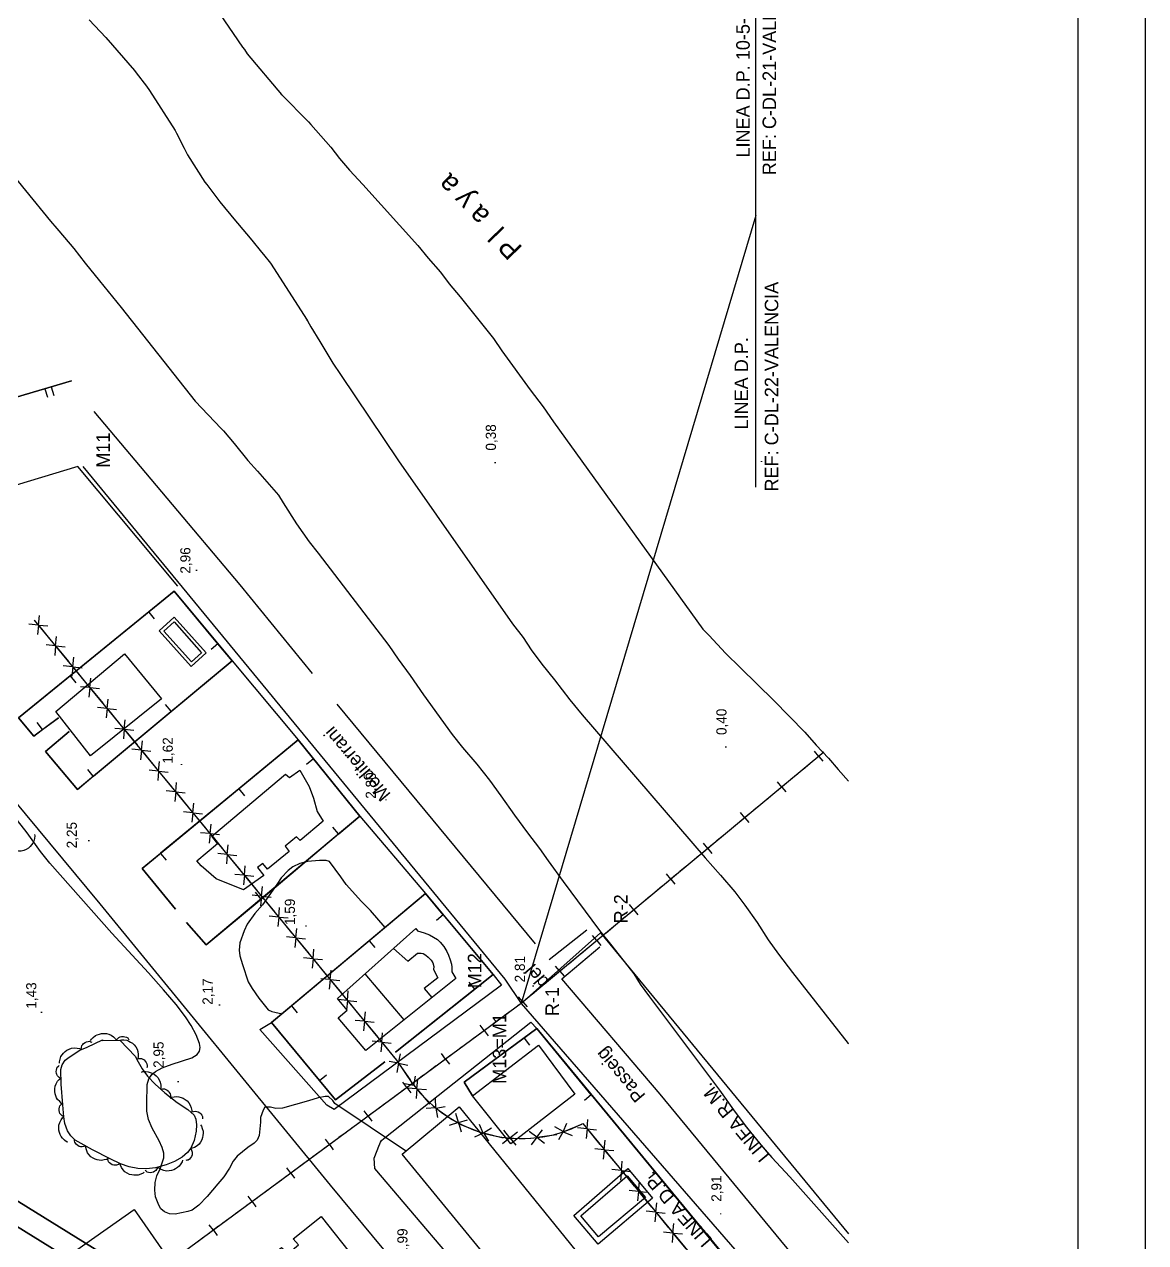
# Model space of a CAD drawing. Extents: x 747954 to 748544, y 4317181 to 4318208.
# Drawn here: x 748377.9 to 748544, y 4317282.2 to 4317462.7 of the extents above; entities that cross this region are included whole.
import ezdxf
from ezdxf.enums import TextEntityAlignment as Align

# ---------------------------------------------------------------- set-up
doc = ezdxf.new("R2010")
doc.units = 0
doc.linetypes.add('DASHED', pattern=[0])
doc.linetypes.add('DIVIDE', pattern=[0])
doc.layers.get('0').update_dxf_attribs({"linetype": 'CONTINUOUS'})
for name, color, linetype in [('1', 7, 'CONTINUOUS'), ('11', 7, 'CONTINUOUS'), ('24', 7, 'CONTINUOUS'), ('26', 7, 'CONTINUOUS'), ('3', 7, 'CONTINUOUS'), ('32', 7, 'CONTINUOUS'), ('33', 7, 'CONTINUOUS'), ('39', 7, 'CONTINUOUS'), ('44', 7, 'CONTINUOUS'), ('48', 7, 'CONTINUOUS'), ('50', 7, 'CONTINUOUS'), ('53', 7, 'CONTINUOUS'), ('56', 7, 'CONTINUOUS'), ('61', 7, 'CONTINUOUS'), ('PATTERN_CLASS', 7, 'CONTINUOUS')]:
    doc.layers.add(name, color=color, linetype=linetype)

msp = doc.modelspace()

# ---------------------------------------------------------------- linework, layer by layer
at = {"layer": '1', "color": 0, "linetype": 'CONTINUOUS'}
for p, q in [((748380.99, 4317408.7), (748381.36, 4317407.42)), ((748381.94, 4317408.98), (748382.32, 4317407.71)), ((748396.36, 4317375.63), (748384.72, 4317366.17)), ((748396.37, 4317375.62), (748397.19, 4317374.62)), ((748406.6, 4317370.92), (748405.6, 4317370.09)), ((748384.73, 4317366.15), (748385.55, 4317365.14)), ((748399.69, 4317360.92), (748398.86, 4317361.91)), ((748453.62, 4317326.5), (748424.25, 4317361.99)), ((748380.63, 4317358.23), (748379.86, 4317359.27)), ((748420.75, 4317353.87), (748419.74, 4317353.05)), ((748388.16, 4317351.32), (748387.33, 4317352.32)), ((748409.69, 4317349.43), (748398.12, 4317339.89)), ((748409.7, 4317349.42), (748410.53, 4317348.41)), ((748424.49, 4317342.78), (748423.65, 4317343.77)), ((748398.12, 4317339.87), (748398.95, 4317338.87)), ((748412.99, 4317333.13), (748412.16, 4317334.13)), ((748439.98, 4317330.78), (748438.98, 4317329.94)), ((748461.26, 4317328.52), (748455.69, 4317324.12)), ((748429.01, 4317326.92), (748417.51, 4317317.29)), ((748429.01, 4317326.91), (748429.85, 4317325.92)), ((748432.91, 4317310.43), (748444.65, 4317319.76)), ((748444.65, 4317319.78), (748443.84, 4317320.8)), ((748417.51, 4317317.28), (748418.34, 4317316.28)), ((748451.98, 4317312.53), (748452.75, 4317311.48)), ((748421.68, 4317306.25), (748422.68, 4317307.09)), ((748461.9, 4317304.13), (748460.9, 4317303.3)), ((748471.46, 4317292.56), (748461.92, 4317304.13)), ((748471.45, 4317292.55), (748470.45, 4317291.72)), ((748481.01, 4317280.98), (748471.47, 4317292.56))]:
    msp.add_line(p, q, dxfattribs=at)
for points in [[(748400.7, 4317379.46), (748385.88, 4317397.17), (748356.79, 4317388.4), (748355.07, 4317388.14), (748354.47, 4317388.17), (748350.59, 4317393.98), (748344.76, 4317401.34), (748337.03, 4317409.82), (748333.75, 4317412.98), (748330.77, 4317414.75), (748328.58, 4317415.46), (748326.7, 4317415.89), (748323.85, 4317415.81), (748318.69, 4317415.17), (748288.18, 4317469.57), (748268.89, 4317503.07)], [(748326.32, 4317439.19), (748335.22, 4317423.61), (748339.43, 4317416.12), (748341.93, 4317411.98), (748344.01, 4317409.37), (748346.4, 4317407.36), (748349.42, 4317405.62), (748353.47, 4317404.06), (748359.61, 4317403.05), (748368.19, 4317404.92), (748384.95, 4317409.87)], [(748420.64, 4317366.54), (748409.91, 4317379.67), (748388.29, 4317405.34)], [(748388.17, 4317351.3), (748399.7, 4317360.9), (748408.71, 4317368.4), (748406.61, 4317370.93), (748400.15, 4317378.72), (748396.36, 4317375.64)], [(748387.76, 4317354.33), (748382.59, 4317360.91), (748392.76, 4317369.45), (748398.25, 4317362.79), (748387.76, 4317354.33)], [(748384.72, 4317366.16), (748377.08, 4317359.95), (748379.33, 4317357.24), (748380.64, 4317358.22), (748382.98, 4317359.97)], [(748384.59, 4317357.94), (748381.08, 4317354.98), (748385.82, 4317349.35), (748388.16, 4317351.3)], [(748420.76, 4317353.88), (748418.49, 4317356.68), (748409.7, 4317349.43)], [(748424.5, 4317342.76), (748427.63, 4317345.39), (748420.76, 4317353.87)], [(748405.99, 4317342.68), (748416.6, 4317351.63), (748417.2, 4317351.12), (748418.72, 4317352.22), (748420.15, 4317349.77), (748420.77, 4317348.05), (748421.32, 4317346.1), (748422.21, 4317344.63), (748418.81, 4317341.77), (748418.25, 4317342.32), (748416.58, 4317340.96), (748417.18, 4317340.17), (748413.95, 4317337.56), (748413.28, 4317338.37), (748412.49, 4317337.77), (748413.43, 4317336.58), (748410.42, 4317334.49), (748406.37, 4317336.13), (748404.12, 4317338.05), (748403.49, 4317338.77), (748406.57, 4317341.32), (748405.71, 4317342.41), (748405.99, 4317342.68)], [(748401.98, 4317329.63), (748404.88, 4317326.31), (748413, 4317333.12), (748424.49, 4317342.76)], [(748398.11, 4317339.88), (748395.41, 4317337.66), (748400.32, 4317331.62)], [(748439.99, 4317330.78), (748437.37, 4317333.93), (748429.01, 4317326.93)], [(748444.66, 4317319.77), (748447.38, 4317321.93), (748440, 4317330.78)], [(748435.91, 4317328.73), (748436.15, 4317328.43), (748437.18, 4317328.12), (748437.96, 4317327.82), (748438.52, 4317327.48), (748439.12, 4317327.1), (748439.54, 4317326.75), (748440.09, 4317326.11), (748440.51, 4317325.36), (748440.75, 4317324.8), (748441.02, 4317324.11), (748441.21, 4317323.46), (748441.26, 4317323.02), (748441.26, 4317322.32), (748441.84, 4317321.34), (748428.52, 4317310.68), (748424.41, 4317315.51), (748425.76, 4317316.66), (748424.3, 4317318.39), (748435.91, 4317328.73)], [(748500, 4317270.35), (748495.57, 4317275.78), (748472.12, 4317304.24), (748457.53, 4317321.32), (748463.18, 4317326.04)], [(748417.5, 4317317.29), (748414.54, 4317314.81), (748421.67, 4317306.25)], [(748461.91, 4317304.14), (748453.84, 4317313.92), (748451.98, 4317312.54)], [(748451.97, 4317312.54), (748443.08, 4317305.98), (748444.3, 4317303.96)], [(748444.3, 4317303.96), (748454.11, 4317311.47), (748459.49, 4317304.21), (748450.01, 4317296.86), (748444.3, 4317303.96)], [(748421.67, 4317306.24), (748424.04, 4317303.4), (748431.33, 4317308.99)], [(748474.49, 4317262.69), (748465.94, 4317256.29), (748433.92, 4317295.35), (748442.32, 4317302.34), (748474.49, 4317262.69)], [(748398.59, 4317280.84), (748390.09, 4317274.69), (748385.72, 4317281.15), (748394.21, 4317287.14), (748398.59, 4317280.84)], [(748426.99, 4317279.7), (748411, 4317265.98), (748405.41, 4317272.77), (748409.64, 4317276.5), (748410.55, 4317275.44), (748412.37, 4317277), (748411.65, 4317277.87), (748416.02, 4317281.52), (748417.01, 4317280.61), (748418.56, 4317281.89), (748417.78, 4317282.78), (748421.92, 4317286.12), (748426.99, 4317279.7)]]:
    msp.add_lwpolyline(points, dxfattribs=at)
at = {"layer": '11', "color": 0, "linetype": 'CONTINUOUS'}
for p, q in [((748408.71, 4317368.4), (748418.49, 4317356.68)), ((748427.63, 4317345.39), (748437.37, 4317333.93))]:
    msp.add_line(p, q, dxfattribs=at)
for points in [[(748355.88, 4317372.4), (748389.14, 4317332.41), (748423.24, 4317290.73)], [(748447.38, 4317321.93), (748448.62, 4317320.34), (748423.84, 4317301.94), (748422.72, 4317302.57), (748412.83, 4317313.78), (748414.54, 4317314.81)], [(748500, 4317226.01), (748491.71, 4317221.65), (748491.03, 4317221.63), (748490.38, 4317221.89), (748489.62, 4317222.53), (748462.94, 4317254.3), (748429.86, 4317293.23), (748429.74, 4317294.72), (748430.22, 4317295.87), (748430.45, 4317296.5), (748430.59, 4317296.84), (748430.71, 4317297.11), (748430.86, 4317297.34), (748431.17, 4317297.67), (748452.94, 4317314.89), (748453.84, 4317313.92)], [(748423.24, 4317290.73), (748451.49, 4317256.69), (748490.51, 4317208.53), (748490.52, 4317208.21), (748490.35, 4317207.56), (748479.22, 4317200)]]:
    msp.add_lwpolyline(points, dxfattribs=at)
at = {"layer": '24', "color": 0, "linetype": 'CONTINUOUS'}
for points in [[(748402.78, 4317470.23), (748410.27, 4317459.28), (748410.53, 4317458.92), (748410.95, 4317458.28), (748416.01, 4317452.25)], [(748416.01, 4317452.25), (748420.01, 4317448.2), (748420.36, 4317447.82), (748423.33, 4317444.48), (748424.61, 4317442.8), (748426.1, 4317441.08), (748428.09, 4317438.95), (748436.22, 4317429.92), (748437.75, 4317428.02), (748439.57, 4317425.95), (748440.87, 4317424.21), (748442.47, 4317422.29), (748447.4, 4317416.14), (748448.68, 4317414.3), (748452.86, 4317408.51), (748454.79, 4317406.01), (748456.33, 4317403.79), (748478.44, 4317373.08), (748479.36, 4317372.14), (748481.78, 4317369.55), (748483.98, 4317367.34), (748488.96, 4317362.51), (748493.51, 4317357.81), (748495.19, 4317355.89), (748497.02, 4317353.99), (748498.45, 4317352.28), (748500, 4317350.59)]]:
    msp.add_lwpolyline(points, dxfattribs=at)
msp.add_point((748416.01, 4317452.25), dxfattribs=at)
at = {"layer": '26', "color": 0, "linetype": 'CONTINUOUS'}
for points in [[(748404.86, 4317369.56), (748402.67, 4317367.56), (748397.9, 4317372.83), (748400.15, 4317374.86), (748404.86, 4317369.56)], [(748404.16, 4317369.6), (748402.7, 4317368.27), (748398.61, 4317372.79), (748400.11, 4317374.15), (748404.16, 4317369.6)], [(748470.97, 4317288.83), (748462.9, 4317282.02), (748459.32, 4317286.26), (748467.3, 4317293.19), (748470.97, 4317288.83)], [(748469.92, 4317288.92), (748462.99, 4317283.08), (748460.37, 4317286.18), (748467.22, 4317292.12), (748469.92, 4317288.92)]]:
    msp.add_lwpolyline(points, dxfattribs=at)
at = {"layer": '3', "color": 0, "linetype": 'CONTINUOUS'}
msp.add_line((748434.2, 4317315.23), (748428.41, 4317322.05), dxfattribs=at)
msp.add_lwpolyline([(748432.61, 4317325.79), (748434.75, 4317323.92), (748436.19, 4317325.09), (748436.7, 4317325.12), (748437.02, 4317325.04), (748437.41, 4317324.8), (748437.74, 4317324.53), (748438.19, 4317324.05), (748438.42, 4317323.68), (748438.57, 4317323.13), (748438.53, 4317322.68), (748439.19, 4317321.45), (748437.17, 4317319.87), (748438.3, 4317318.51)], dxfattribs=at)
at = {"layer": '32', "color": 0, "linetype": 'DASHED'}
msp.add_lwpolyline([(748451.53, 4317317.66), (748463.26, 4317328.12), (748500, 4317283.54)], dxfattribs=at)
at = {"layer": '33', "color": 0, "linetype": 'CONTINUOUS'}
for p, q in [((748380.04, 4317373.69), (748380.17, 4317375.1)), ((748380.04, 4317373.69), (748378.63, 4317373.83)), ((748380.04, 4317373.69), (748379.9, 4317372.28)), ((748380.04, 4317373.69), (748381.44, 4317373.56)), ((748380.04, 4317373.69), (748381.94, 4317371.38)), ((748382.58, 4317370.6), (748382.71, 4317372.01)), ((748382.58, 4317370.6), (748381.17, 4317370.74)), ((748382.58, 4317370.6), (748382.44, 4317369.2)), ((748382.58, 4317370.6), (748383.98, 4317370.47)), ((748382.58, 4317370.6), (748384.48, 4317368.29)), ((748385.12, 4317367.51), (748385.26, 4317368.92)), ((748385.12, 4317367.51), (748383.71, 4317367.65)), ((748385.12, 4317367.51), (748384.98, 4317366.11)), ((748385.12, 4317367.51), (748386.53, 4317367.38)), ((748385.12, 4317367.51), (748387.02, 4317365.2)), ((748387.66, 4317364.43), (748386.25, 4317364.56)), ((748387.66, 4317364.43), (748387.52, 4317363.02)), ((748387.66, 4317364.43), (748387.8, 4317365.83)), ((748387.66, 4317364.43), (748389.07, 4317364.29)), ((748387.66, 4317364.43), (748389.57, 4317362.11)), ((748390.2, 4317361.34), (748390.34, 4317362.74)), ((748390.2, 4317361.34), (748388.79, 4317361.47)), ((748390.2, 4317361.34), (748390.06, 4317359.93)), ((748390.2, 4317361.34), (748391.61, 4317361.2)), ((748390.2, 4317361.34), (748392.11, 4317359.02)), ((748392.74, 4317358.25), (748392.88, 4317359.66)), ((748392.74, 4317358.25), (748391.34, 4317358.39)), ((748392.74, 4317358.25), (748392.61, 4317356.84)), ((748392.74, 4317358.25), (748394.15, 4317358.11)), ((748392.74, 4317358.25), (748394.65, 4317355.93)), ((748395.28, 4317355.16), (748393.88, 4317355.3)), ((748395.28, 4317355.16), (748395.42, 4317356.57)), ((748395.28, 4317355.16), (748395.15, 4317353.75)), ((748395.28, 4317355.16), (748396.69, 4317355.02)), ((748395.28, 4317355.16), (748397.19, 4317352.84)), ((748397.83, 4317352.07), (748397.96, 4317353.48)), ((748397.83, 4317352.07), (748396.42, 4317352.21)), ((748397.83, 4317352.07), (748397.69, 4317350.66)), ((748397.83, 4317352.07), (748399.23, 4317351.93)), ((748397.83, 4317352.07), (748399.73, 4317349.75)), ((748400.37, 4317348.98), (748400.5, 4317350.39)), ((748400.37, 4317348.98), (748398.96, 4317349.12)), ((748400.37, 4317348.98), (748400.23, 4317347.57)), ((748400.37, 4317348.98), (748401.78, 4317348.85)), ((748400.37, 4317348.98), (748402.27, 4317346.67)), ((748402.91, 4317345.89), (748403.05, 4317347.3)), ((748402.91, 4317345.89), (748401.5, 4317346.03)), ((748402.91, 4317345.89), (748402.77, 4317344.49)), ((748402.91, 4317345.89), (748404.32, 4317345.76)), ((748402.91, 4317345.89), (748404.82, 4317343.58)), ((748405.45, 4317342.8), (748404.04, 4317342.94)), ((748405.45, 4317342.8), (748405.31, 4317341.4)), ((748405.45, 4317342.8), (748405.59, 4317344.21)), ((748405.45, 4317342.8), (748406.86, 4317342.67)), ((748405.45, 4317342.8), (748407.36, 4317340.49)), ((748407.99, 4317339.72), (748408.13, 4317341.12)), ((748407.99, 4317339.72), (748406.59, 4317339.85)), ((748407.99, 4317339.72), (748407.86, 4317338.31)), ((748407.99, 4317339.72), (748409.4, 4317339.58)), ((748407.99, 4317339.72), (748409.9, 4317337.4)), ((748410.53, 4317336.63), (748410.67, 4317338.03)), ((748410.53, 4317336.63), (748409.13, 4317336.76)), ((748410.53, 4317336.63), (748410.4, 4317335.22)), ((748410.53, 4317336.63), (748411.94, 4317336.49)), ((748410.53, 4317336.63), (748412.44, 4317334.31)), ((748413.08, 4317333.54), (748411.67, 4317333.68)), ((748413.08, 4317333.54), (748412.94, 4317332.13)), ((748413.08, 4317333.54), (748413.21, 4317334.95)), ((748413.08, 4317333.54), (748414.48, 4317333.4)), ((748413.08, 4317333.54), (748414.98, 4317331.22)), ((748415.62, 4317330.45), (748415.75, 4317331.86)), ((748415.62, 4317330.45), (748414.21, 4317330.59)), ((748415.62, 4317330.45), (748415.48, 4317329.04)), ((748415.62, 4317330.45), (748417.03, 4317330.31)), ((748415.62, 4317330.45), (748417.52, 4317328.13)), ((748418.16, 4317327.36), (748418.3, 4317328.77)), ((748418.16, 4317327.36), (748416.75, 4317327.5)), ((748418.16, 4317327.36), (748418.02, 4317325.95)), ((748418.16, 4317327.36), (748419.57, 4317327.22)), ((748418.16, 4317327.36), (748420.07, 4317325.04)), ((748420.7, 4317324.27), (748420.84, 4317325.68)), ((748420.7, 4317324.27), (748419.29, 4317324.41)), ((748420.7, 4317324.27), (748420.56, 4317322.86)), ((748420.7, 4317324.27), (748422.11, 4317324.14)), ((748420.7, 4317324.27), (748422.61, 4317321.96)), ((748423.24, 4317321.18), (748421.83, 4317321.32)), ((748423.24, 4317321.18), (748423.11, 4317319.78)), ((748423.24, 4317321.18), (748423.38, 4317322.59)), ((748423.24, 4317321.18), (748424.65, 4317321.05)), ((748423.24, 4317321.18), (748425.15, 4317318.87)), ((748425.78, 4317318.09), (748425.92, 4317319.5)), ((748425.78, 4317318.09), (748424.38, 4317318.23)), ((748425.78, 4317318.09), (748425.65, 4317316.69)), ((748425.78, 4317318.09), (748427.19, 4317317.96)), ((748425.78, 4317318.09), (748427.69, 4317315.78)), ((748428.33, 4317315.01), (748428.46, 4317316.41)), ((748428.33, 4317315.01), (748426.92, 4317315.14)), ((748428.33, 4317315.01), (748428.19, 4317313.6)), ((748428.33, 4317315.01), (748429.73, 4317314.87)), ((748428.33, 4317315.01), (748430.23, 4317312.69)), ((748430.87, 4317311.92), (748429.46, 4317312.05)), ((748430.87, 4317311.92), (748430.73, 4317310.51)), ((748430.87, 4317311.92), (748431, 4317313.32)), ((748430.87, 4317311.92), (748432.27, 4317311.78)), ((748430.87, 4317311.92), (748432.77, 4317309.6)), ((748433.37, 4317308.8), (748433.63, 4317310.19)), ((748433.37, 4317308.8), (748431.98, 4317309.06)), ((748433.37, 4317308.8), (748433.11, 4317307.41)), ((748433.37, 4317308.8), (748434.76, 4317308.53)), ((748433.37, 4317308.8), (748435.06, 4317306.32)), ((748435.62, 4317305.49), (748435.88, 4317306.88)), ((748435.62, 4317305.49), (748434.23, 4317305.76)), ((748436.09, 4317305.01), (748434.68, 4317305.13)), ((748436.09, 4317305.01), (748435.96, 4317303.6)), ((748436.09, 4317305.01), (748436.21, 4317306.42)), ((748436.09, 4317305.01), (748437.49, 4317304.89)), ((748436.09, 4317305.01), (748438.02, 4317302.72)), ((748438.89, 4317302.17), (748438.83, 4317303.58)), ((748438.89, 4317302.17), (748437.47, 4317302.11)), ((748438.88, 4317302.16), (748440.28, 4317302.4)), ((748438.88, 4317302.16), (748439.12, 4317300.77)), ((748438.88, 4317302.16), (748441.33, 4317300.42)), ((748442.24, 4317300), (748441.83, 4317301.35)), ((748442.24, 4317300), (748440.88, 4317299.59)), ((748442.18, 4317299.87), (748444.98, 4317298.8)), ((748442.24, 4317300), (748443.59, 4317300.4)), ((748442.24, 4317300), (748442.65, 4317298.64)), ((748445.91, 4317298.44), (748445.34, 4317299.73)), ((748457.74, 4317298.67), (748456.52, 4317299.37)), ((748457.76, 4317298.63), (748458.3, 4317299.94)), ((748457.76, 4317298.63), (748460.53, 4317299.78)), ((748461.28, 4317299.08), (748461.41, 4317300.49)), ((748445.91, 4317298.44), (748444.62, 4317297.86)), ((748445.93, 4317298.48), (748447.13, 4317299.22)), ((748445.93, 4317298.48), (748446.66, 4317297.27)), ((748445.93, 4317298.48), (748448.84, 4317297.77)), ((748449.85, 4317297.76), (748448.75, 4317296.88)), ((748449.85, 4317297.76), (748448.97, 4317298.87)), ((748449.85, 4317297.76), (748450.96, 4317298.64)), ((748449.85, 4317297.76), (748450.74, 4317296.66)), ((748449.85, 4317297.67), (748452.85, 4317297.72)), ((748453.84, 4317297.83), (748452.71, 4317298.68)), ((748453.84, 4317297.83), (748452.99, 4317296.7)), ((748453.84, 4317297.83), (748454.69, 4317298.96)), ((748453.84, 4317297.83), (748456.81, 4317298.25)), ((748453.84, 4317297.83), (748454.97, 4317296.98)), ((748457.74, 4317298.67), (748457.04, 4317297.44)), ((748457.76, 4317298.63), (748459.06, 4317298.09)), ((748461.28, 4317299.08), (748459.87, 4317299.21)), ((748461.28, 4317299.08), (748461.14, 4317297.67)), ((748461.28, 4317299.08), (748462.68, 4317298.94)), ((748461.28, 4317299.08), (748463.18, 4317296.76)), ((748463.82, 4317295.99), (748462.41, 4317296.13)), ((748463.82, 4317295.99), (748463.68, 4317294.58)), ((748463.82, 4317295.99), (748463.96, 4317297.4)), ((748463.82, 4317295.99), (748465.23, 4317295.86)), ((748463.82, 4317295.99), (748465.73, 4317293.68)), ((748466.36, 4317292.91), (748466.5, 4317294.31)), ((748466.36, 4317292.91), (748464.96, 4317293.04)), ((748466.36, 4317292.91), (748466.23, 4317291.5)), ((748466.36, 4317292.91), (748467.77, 4317292.77)), ((748466.36, 4317292.91), (748468.27, 4317290.59)), ((748468.91, 4317289.82), (748469.04, 4317291.23)), ((748468.91, 4317289.82), (748467.5, 4317289.95)), ((748468.91, 4317289.82), (748468.77, 4317288.41)), ((748468.91, 4317289.82), (748470.32, 4317289.68)), ((748468.91, 4317289.82), (748470.82, 4317287.5)), ((748471.45, 4317286.73), (748470.04, 4317286.87)), ((748471.45, 4317286.73), (748471.32, 4317285.32)), ((748471.45, 4317286.73), (748471.59, 4317288.14)), ((748471.45, 4317286.73), (748472.86, 4317286.6)), ((748471.45, 4317286.73), (748473.36, 4317284.42)), ((748474, 4317283.65), (748474.13, 4317285.05)), ((748474, 4317283.65), (748472.59, 4317283.78)), ((748474, 4317283.65), (748473.86, 4317282.24)), ((748474, 4317283.65), (748475.4, 4317283.51)), ((748474, 4317283.65), (748475.9, 4317281.33))]:
    msp.add_line(p, q, dxfattribs=at)
at = {"layer": '39', "color": 0, "linetype": 'CONTINUOUS'}
msp.add_line((748451.53, 4317317.66), (748500, 4317261.85), dxfattribs=at)
msp.add_lwpolyline([(748386.61, 4317397.17), (748449.08, 4317321.25), (748451.53, 4317317.66)], dxfattribs=at)
at = {"layer": '44', "color": 0, "linetype": 'CONTINUOUS'}
for points in [[(748356.54, 4317465.19), (748358.41, 4317462.61), (748363.68, 4317455.58), (748365.01, 4317454.01), (748370.65, 4317447.11), (748381.84, 4317433.53), (748382.75, 4317432.42), (748383.05, 4317432.09), (748385.29, 4317429.46), (748386.96, 4317427.28), (748389.1, 4317424.69), (748392.27, 4317420.73), (748403.22, 4317406.87)], [(748387.55, 4317463.35), (748390.03, 4317460.73), (748394.25, 4317455.84), (748394.53, 4317455.5), (748396.05, 4317453.5), (748396.49, 4317452.88), (748400.26, 4317446.92), (748400.49, 4317446.52), (748401.6, 4317444.33), (748402.1, 4317443.33), (748404.66, 4317439.3), (748404.96, 4317438.92), (748406.91, 4317436.39), (748409.23, 4317433.55), (748409.52, 4317433.21), (748411.62, 4317430.71), (748413.08, 4317428.94), (748413.38, 4317428.59), (748414.42, 4317427.28), (748419.81, 4317418.83)], [(748419.81, 4317418.83), (748420.13, 4317418.31), (748420.37, 4317417.87), (748421.7, 4317415.71), (748423.61, 4317412.48), (748424.79, 4317410.79), (748433.37, 4317398.03), (748450.23, 4317373.88), (748451.82, 4317371.83), (748453.02, 4317370.03), (748454.58, 4317367.92), (748456.46, 4317365.56), (748458.71, 4317362.62), (748460.55, 4317360.4), (748478.75, 4317339.22), (748481.06, 4317336.66), (748483.16, 4317334.19), (748484.63, 4317332.23), (748486.45, 4317329.63), (748488.11, 4317327.07), (748489.63, 4317324.96), (748491.71, 4317322.22), (748499.96, 4317311.74), (748500, 4317311.69)], [(748403.22, 4317406.87), (748407.1, 4317402.81), (748407.45, 4317402.44), (748409.04, 4317400.56), (748411.02, 4317398.06), (748412.48, 4317396.46), (748415.58, 4317392.92), (748416.29, 4317391.77), (748418.27, 4317388.7), (748420.11, 4317386.02), (748421.44, 4317384.35), (748431.94, 4317370.67), (748433.32, 4317368.63), (748435.08, 4317366.22), (748437.05, 4317363.38), (748441.29, 4317357.49), (748442.84, 4317355.57), (748444.97, 4317353.08), (748446.84, 4317350.72), (748448.53, 4317348.4), (748450.51, 4317345.53), (748452.44, 4317342.9), (748454.26, 4317340.61), (748455.53, 4317338.77), (748457.72, 4317335.72), (748463.13, 4317328.46), (748464.95, 4317326.21), (748468.2, 4317322.03), (748469.15, 4317320.53), (748470.53, 4317318.62), (748480.88, 4317304.81), (748482.95, 4317301.89), (748484.86, 4317299.37), (748487, 4317296.69), (748488.64, 4317294.85), (748491.31, 4317291.96), (748500, 4317282.21)], [(748434.38, 4317295.82), (748423.91, 4317302.83), (748423.63, 4317303.26), (748422.99, 4317303.85), (748422.48, 4317303.87), (748421.46, 4317303.69), (748420.02, 4317303.25), (748416.16, 4317302.15), (748415.21, 4317302.11), (748414.41, 4317302.31), (748413.56, 4317302.3), (748413.31, 4317301.86), (748412.91, 4317300.75), (748412.91, 4317300.09), (748412.74, 4317298.08), (748412.44, 4317297.43), (748411.96, 4317296.94), (748411.03, 4317296.31), (748409.46, 4317295.04), (748408.86, 4317294.28), (748408.34, 4317293.25), (748407.49, 4317291.97), (748406.58, 4317290.96), (748405.04, 4317289.05), (748403.78, 4317287.76), (748402.78, 4317287.03), (748402.14, 4317286.84), (748400.3, 4317286.47), (748399.43, 4317286.52), (748398.68, 4317286.8), (748398.14, 4317287.24), (748397.84, 4317287.78), (748397.39, 4317289.01), (748397.26, 4317289.99), (748397.32, 4317291.15), (748397.58, 4317292.14), (748398.06, 4317293.17), (748398.6, 4317294.78), (748398.6, 4317295.48), (748398.38, 4317296.34), (748397.92, 4317297.31), (748396.86, 4317299.19), (748396.35, 4317300.48), (748396.09, 4317301.68), (748396.07, 4317302.8), (748396.14, 4317305.67), (748396.38, 4317306.47), (748396.82, 4317307.13), (748397.39, 4317307.58), (748398.38, 4317308.1), (748399.84, 4317308.64), (748402.76, 4317309.61), (748403.56, 4317310.11), (748403.9, 4317310.59), (748404, 4317311.14), (748403.87, 4317311.72), (748403.38, 4317313.03), (748402.67, 4317314.41), (748401.8, 4317315.69), (748400.41, 4317317.48), (748398.57, 4317319.66), (748396.32, 4317322.19), (748390.91, 4317328.06), (748381.7, 4317338.42), (748380.36, 4317340.16), (748378.35, 4317342.93), (748376.41, 4317345.43)], [(748431.36, 4317328.9), (748429.2, 4317331.41), (748427.89, 4317332.77), (748425.6, 4317335.27), (748424.83, 4317336.4), (748423.12, 4317338.7), (748422.63, 4317338.82), (748421.68, 4317338.83), (748419.89, 4317338.68), (748418.74, 4317338.38), (748417.7, 4317337.9), (748417.03, 4317337.35), (748415.99, 4317336.26), (748415.32, 4317335.26), (748413.23, 4317332.28), (748412.1, 4317330.98), (748410.95, 4317329.4), (748410.49, 4317328.4), (748409.88, 4317326.63), (748409.74, 4317325.56), (748409.86, 4317324.72), (748410.24, 4317323.4), (748411.11, 4317320.84), (748411.67, 4317319.85), (748412.67, 4317318.43), (748414.06, 4317316.73), (748414.62, 4317316.44), (748415.04, 4317316.34), (748416.11, 4317316.11), (748416.03, 4317316.16)]]:
    msp.add_lwpolyline(points, dxfattribs=at)
msp.add_point((748419.81, 4317418.83), dxfattribs=at)
at = {"layer": '53', "color": 0, "linetype": 'CONTINUOUS'}
for points in [[(748379.46, 4317342.69), (748379.49, 4317342.46), (748379.43, 4317342.09), (748379.33, 4317341.68), (748379.19, 4317341.4), (748379, 4317341.14), (748378.8, 4317340.88), (748378.54, 4317340.65), (748378.23, 4317340.45), (748377.87, 4317340.29), (748377.49, 4317340.21), (748377.06, 4317340.19), (748376.69, 4317340.25), (748376.46, 4317340.34), (748376.45, 4317340.06), (748376.39, 4317339.77), (748376.29, 4317339.59), (748376.17, 4317339.42), (748375.96, 4317339.25), (748375.77, 4317339.15), (748375.53, 4317339.06), (748375.31, 4317339.03), (748375.12, 4317339.1), (748374.97, 4317339.14)], [(748383.15, 4317308.79), (748383.14, 4317309.03), (748383.23, 4317309.38), (748383.37, 4317309.78), (748383.54, 4317310.05), (748383.75, 4317310.29), (748383.97, 4317310.53), (748384.25, 4317310.73), (748384.58, 4317310.9), (748384.95, 4317311.03), (748385.34, 4317311.08), (748385.77, 4317311.05), (748386.13, 4317310.96), (748386.35, 4317310.86), (748386.39, 4317311.13), (748386.47, 4317311.41), (748386.59, 4317311.58), (748386.73, 4317311.74), (748386.95, 4317311.88), (748387.15, 4317311.97), (748387.4, 4317312.03), (748387.62, 4317312.05), (748387.8, 4317311.96), (748387.95, 4317311.9)], [(748387.75, 4317312.16), (748387.87, 4317312.37), (748388.14, 4317312.62), (748388.46, 4317312.89), (748388.75, 4317313.02), (748389.06, 4317313.11), (748389.37, 4317313.2), (748389.72, 4317313.22), (748390.09, 4317313.19), (748390.47, 4317313.11), (748390.82, 4317312.94), (748391.17, 4317312.69), (748391.43, 4317312.42), (748391.56, 4317312.21), (748391.74, 4317312.42), (748391.96, 4317312.62), (748392.15, 4317312.7), (748392.35, 4317312.76), (748392.61, 4317312.77), (748392.83, 4317312.73), (748393.08, 4317312.65), (748393.27, 4317312.55), (748393.38, 4317312.38), (748393.47, 4317312.25)], [(748392.09, 4317312.23), (748392.32, 4317312.28), (748392.68, 4317312.26), (748393.1, 4317312.21), (748393.4, 4317312.09), (748393.68, 4317311.93), (748393.95, 4317311.76), (748394.21, 4317311.53), (748394.44, 4317311.23), (748394.64, 4317310.9), (748394.76, 4317310.53), (748394.82, 4317310.1), (748394.8, 4317309.73), (748394.74, 4317309.49), (748395.01, 4317309.51), (748395.3, 4317309.48), (748395.5, 4317309.39), (748395.68, 4317309.29), (748395.86, 4317309.11), (748395.99, 4317308.92), (748396.1, 4317308.69), (748396.15, 4317308.48), (748396.11, 4317308.28), (748396.07, 4317308.13)], [(748383.66, 4317302.76), (748383.45, 4317302.86), (748383.18, 4317303.11), (748382.88, 4317303.41), (748382.73, 4317303.69), (748382.61, 4317303.99), (748382.5, 4317304.29), (748382.45, 4317304.63), (748382.45, 4317305.01), (748382.5, 4317305.39), (748382.64, 4317305.76), (748382.86, 4317306.13), (748383.11, 4317306.41), (748383.31, 4317306.56), (748383.08, 4317306.71), (748382.87, 4317306.92), (748382.77, 4317307.11), (748382.69, 4317307.3), (748382.67, 4317307.56), (748382.69, 4317307.78), (748382.74, 4317308.03), (748382.83, 4317308.23), (748382.99, 4317308.35), (748383.11, 4317308.46)], [(748395.28, 4317307.49), (748395.5, 4317307.56), (748395.87, 4317307.57), (748396.29, 4317307.55), (748396.59, 4317307.45), (748396.89, 4317307.31), (748397.17, 4317307.16), (748397.45, 4317306.95), (748397.7, 4317306.67), (748397.92, 4317306.35), (748398.07, 4317305.99), (748398.16, 4317305.57), (748398.17, 4317305.2), (748398.12, 4317304.95), (748398.4, 4317304.99), (748398.69, 4317304.99), (748398.89, 4317304.91), (748399.08, 4317304.83), (748399.27, 4317304.65), (748399.41, 4317304.48), (748399.54, 4317304.26), (748399.61, 4317304.05), (748399.58, 4317303.85), (748399.56, 4317303.69)], [(748399.53, 4317303.65), (748399.74, 4317303.75), (748400.11, 4317303.82), (748400.52, 4317303.86), (748400.84, 4317303.81), (748401.15, 4317303.72), (748401.45, 4317303.62), (748401.76, 4317303.44), (748402.05, 4317303.21), (748402.32, 4317302.93), (748402.52, 4317302.59), (748402.67, 4317302.19), (748402.73, 4317301.82), (748402.73, 4317301.58), (748402.99, 4317301.66), (748403.28, 4317301.7), (748403.49, 4317301.65), (748403.69, 4317301.6), (748403.91, 4317301.46), (748404.08, 4317301.3), (748404.23, 4317301.11), (748404.33, 4317300.91), (748404.33, 4317300.71), (748404.34, 4317300.55)], [(748384.41, 4317297.1), (748384.19, 4317297.18), (748383.9, 4317297.41), (748383.59, 4317297.69), (748383.41, 4317297.96), (748383.27, 4317298.25), (748383.14, 4317298.54), (748383.07, 4317298.88), (748383.05, 4317299.25), (748383.07, 4317299.64), (748383.18, 4317300.02), (748383.38, 4317300.4), (748383.61, 4317300.69), (748383.79, 4317300.86), (748383.56, 4317301), (748383.33, 4317301.19), (748383.22, 4317301.37), (748383.13, 4317301.56), (748383.09, 4317301.81), (748383.09, 4317302.04), (748383.13, 4317302.29), (748383.21, 4317302.49), (748383.35, 4317302.63), (748383.47, 4317302.74)], [(748404.02, 4317299.68), (748404.16, 4317299.5), (748404.29, 4317299.15), (748404.41, 4317298.75), (748404.42, 4317298.43), (748404.39, 4317298.11), (748404.34, 4317297.79), (748404.23, 4317297.46), (748404.05, 4317297.13), (748403.83, 4317296.82), (748403.54, 4317296.56), (748403.16, 4317296.33), (748402.82, 4317296.2), (748402.58, 4317296.16), (748402.7, 4317295.91), (748402.8, 4317295.64), (748402.79, 4317295.42), (748402.78, 4317295.22), (748402.68, 4317294.97), (748402.56, 4317294.79), (748402.39, 4317294.59), (748402.22, 4317294.46), (748402.02, 4317294.42), (748401.87, 4317294.39)], [(748390.35, 4317294.67), (748390.14, 4317294.55), (748389.79, 4317294.47), (748389.37, 4317294.4), (748389.05, 4317294.43), (748388.74, 4317294.51), (748388.43, 4317294.59), (748388.12, 4317294.75), (748387.81, 4317294.96), (748387.53, 4317295.23), (748387.31, 4317295.55), (748387.13, 4317295.95), (748387.05, 4317296.31), (748387.04, 4317296.55), (748386.78, 4317296.46), (748386.49, 4317296.4), (748386.28, 4317296.43), (748386.08, 4317296.48), (748385.85, 4317296.61), (748385.68, 4317296.75), (748385.51, 4317296.94), (748385.4, 4317297.13), (748385.39, 4317297.33), (748385.37, 4317297.49)], [(748395.71, 4317292.66), (748395.53, 4317292.51), (748395.19, 4317292.36), (748394.79, 4317292.23), (748394.48, 4317292.2), (748394.16, 4317292.22), (748393.84, 4317292.25), (748393.5, 4317292.34), (748393.16, 4317292.51), (748392.84, 4317292.72), (748392.56, 4317292.99), (748392.32, 4317293.35), (748392.17, 4317293.69), (748392.12, 4317293.93), (748391.88, 4317293.79), (748391.61, 4317293.69), (748391.39, 4317293.68), (748391.18, 4317293.69), (748390.94, 4317293.77), (748390.74, 4317293.89), (748390.55, 4317294.04), (748390.4, 4317294.21), (748390.35, 4317294.4), (748390.31, 4317294.56)], [(748401.38, 4317294.42), (748401.32, 4317294.19), (748401.12, 4317293.88), (748400.87, 4317293.54), (748400.63, 4317293.34), (748400.35, 4317293.17), (748400.08, 4317293.01), (748399.74, 4317292.9), (748399.38, 4317292.84), (748398.99, 4317292.83), (748398.6, 4317292.9), (748398.2, 4317293.05), (748397.88, 4317293.25), (748397.7, 4317293.42), (748397.58, 4317293.17), (748397.42, 4317292.92), (748397.25, 4317292.79), (748397.07, 4317292.68), (748396.82, 4317292.61), (748396.6, 4317292.59), (748396.35, 4317292.61), (748396.14, 4317292.66), (748395.99, 4317292.8), (748395.86, 4317292.9)]]:
    msp.add_lwpolyline(points, dxfattribs=at)
at = {"layer": '56', "color": 0, "linetype": 'CONTINUOUS'}
for p, q in [((748496.36, 4317354.87), (748494.86, 4317353.62)), ((748495.61, 4317354.25), (748494.97, 4317355.02)), ((748495.61, 4317354.25), (748496.21, 4317353.52)), ((748492.49, 4317351.66), (748491.48, 4317350.82)), ((748494.28, 4317353.15), (748493.27, 4317352.3)), ((748490.88, 4317350.32), (748489.38, 4317349.08)), ((748490.13, 4317349.7), (748489.49, 4317350.47)), ((748488.8, 4317348.6), (748487.79, 4317347.76)), ((748490.13, 4317349.7), (748490.73, 4317348.97)), ((748487.01, 4317347.11), (748486, 4317346.27)), ((748485.4, 4317345.78), (748483.9, 4317344.53)), ((748484.65, 4317345.15), (748484.01, 4317345.93)), ((748484.65, 4317345.15), (748485.26, 4317344.43)), ((748481.54, 4317342.57), (748480.52, 4317341.72)), ((748483.33, 4317344.05), (748482.31, 4317343.21)), ((748479.93, 4317341.23), (748478.42, 4317339.98)), ((748479.17, 4317340.61), (748478.53, 4317341.38)), ((748477.85, 4317339.5), (748476.83, 4317338.66)), ((748479.17, 4317340.61), (748479.78, 4317339.88)), ((748476.06, 4317338.02), (748475.04, 4317337.18)), ((748474.45, 4317336.68), (748472.95, 4317335.44)), ((748473.7, 4317336.06), (748473.05, 4317336.83)), ((748473.7, 4317336.06), (748474.3, 4317335.33)), ((748472.37, 4317334.96), (748471.36, 4317334.12)), ((748468.97, 4317332.13), (748467.47, 4317330.89)), ((748468.22, 4317331.51), (748467.58, 4317332.29)), ((748470.58, 4317333.47), (748469.57, 4317332.63)), ((748466.89, 4317330.41), (748465.88, 4317329.57)), ((748468.22, 4317331.51), (748468.82, 4317330.78)), ((748465.1, 4317328.92), (748464.09, 4317328.08)), ((748463.49, 4317327.59), (748461.99, 4317326.34)), ((748462.74, 4317326.96), (748462.1, 4317327.74)), ((748462.74, 4317326.96), (748463.34, 4317326.24)), ((748461.41, 4317325.86), (748460.4, 4317325.02)), ((748458.01, 4317323.04), (748456.51, 4317321.79)), ((748457.26, 4317322.42), (748456.62, 4317323.19)), ((748459.62, 4317324.38), (748458.61, 4317323.54)), ((748455.93, 4317321.32), (748454.92, 4317320.47)), ((748457.26, 4317322.42), (748457.87, 4317321.69)), ((748454.14, 4317319.83), (748453.13, 4317318.99)), ((748451.78, 4317317.87), (748451.14, 4317318.64)), ((748451.78, 4317317.87), (748452.39, 4317317.14)), ((748450.41, 4317316.83), (748449.35, 4317316.05)), ((748446.85, 4317314.21), (748445.28, 4317313.05)), ((748446.06, 4317313.63), (748445.47, 4317314.44)), ((748448.53, 4317315.45), (748447.47, 4317314.67)), ((748444.67, 4317312.61), (748443.61, 4317311.83)), ((748446.06, 4317313.63), (748446.62, 4317312.87)), ((748440.33, 4317309.41), (748439.74, 4317310.22)), ((748442.8, 4317311.23), (748441.74, 4317310.45)), ((748438.94, 4317308.39), (748437.88, 4317307.61)), ((748441.12, 4317309.99), (748439.55, 4317308.83)), ((748440.33, 4317309.41), (748440.89, 4317308.65)), ((748437.07, 4317307.01), (748436.01, 4317306.23)), ((748435.38, 4317305.77), (748433.81, 4317304.61)), ((748434.6, 4317305.19), (748434, 4317306)), ((748434.6, 4317305.19), (748435.16, 4317304.43)), ((748433.21, 4317304.16), (748432.15, 4317303.38)), ((748429.65, 4317301.54), (748428.08, 4317300.39)), ((748428.87, 4317300.96), (748428.27, 4317301.77)), ((748431.34, 4317302.78), (748430.28, 4317302)), ((748427.48, 4317299.94), (748426.42, 4317299.16)), ((748428.87, 4317300.96), (748429.43, 4317300.2)), ((748423.14, 4317296.74), (748422.54, 4317297.55)), ((748425.61, 4317298.56), (748424.54, 4317297.78)), ((748421.75, 4317295.72), (748420.69, 4317294.94)), ((748423.92, 4317297.32), (748422.35, 4317296.16)), ((748423.14, 4317296.74), (748423.7, 4317295.98)), ((748419.87, 4317294.34), (748418.81, 4317293.56)), ((748418.19, 4317293.1), (748416.62, 4317291.94)), ((748417.4, 4317292.52), (748416.81, 4317293.33)), ((748417.4, 4317292.52), (748417.96, 4317291.76)), ((748416.01, 4317291.5), (748414.95, 4317290.71)), ((748412.46, 4317288.87), (748410.89, 4317287.72)), ((748411.67, 4317288.3), (748411.08, 4317289.11)), ((748414.14, 4317290.12), (748413.08, 4317289.33)), ((748410.28, 4317287.27), (748409.22, 4317286.49)), ((748411.67, 4317288.3), (748412.23, 4317287.54)), ((748405.94, 4317284.07), (748405.34, 4317284.88)), ((748408.41, 4317285.89), (748407.35, 4317285.11)), ((748404.55, 4317283.05), (748403.49, 4317282.27)), ((748406.72, 4317284.65), (748405.15, 4317283.5)), ((748405.94, 4317284.07), (748406.5, 4317283.31))]:
    msp.add_line(p, q, dxfattribs=at)
msp.add_lwpolyline([(748452.53, 4317318.49), (748451.53, 4317317.66), (748451.01, 4317317.28)], dxfattribs=at)
at = {"layer": '61', "color": 0, "linetype": 'CONTINUOUS'}
for p, q in [((748486.28, 4317434.34), (748486.28, 4317474.57)), ((748486.28, 4317434.34), (748451.53, 4317317.66)), ((748486.28, 4317394.11), (748486.28, 4317434.34))]:
    msp.add_line(p, q, dxfattribs=at)
at = {"layer": 'PATTERN_CLASS', "color": 0, "linetype": 'CONTINUOUS'}
for points in [[(748384.95, 4317409.87), (748368.19, 4317404.92), (748359.61, 4317403.05), (748353.47, 4317404.06), (748349.42, 4317405.62), (748346.4, 4317407.36), (748344.01, 4317409.37), (748341.93, 4317411.98), (748339.43, 4317416.12), (748335.22, 4317423.61), (748326.32, 4317439.19)], [(748382.98, 4317359.97), (748379.33, 4317357.24), (748377.08, 4317359.95), (748400.15, 4317378.72), (748408.71, 4317368.4), (748385.82, 4317349.35), (748381.08, 4317354.98), (748384.59, 4317357.94)], [(748400.32, 4317331.62), (748395.41, 4317337.66), (748418.49, 4317356.68), (748427.63, 4317345.39), (748404.88, 4317326.31), (748401.98, 4317329.63)], [(748496.36, 4317354.87), (748451.53, 4317317.66), (748377.47, 4317263.1), (748300.98, 4317200.04)], [(748431.33, 4317308.99), (748424.04, 4317303.4), (748414.54, 4317314.81), (748437.37, 4317333.93), (748447.38, 4317321.93), (748432.91, 4317310.43)], [(748444.3, 4317303.96), (748443.08, 4317305.98), (748453.84, 4317313.92), (748486.99, 4317273.74), (748500, 4317257.74)], [(748392.09, 4317312.23), (748394.43, 4317309.82), (748394.62, 4317309.35), (748395.37, 4317307.98), (748396.18, 4317306.9), (748397.31, 4317305.69), (748398.75, 4317304.41), (748400.59, 4317302.97), (748402.17, 4317301.95), (748403.1, 4317301.09), (748403.35, 4317300.51), (748403.46, 4317299.7), (748403.38, 4317298.72), (748403.08, 4317297.37), (748402.62, 4317296.24), (748402.11, 4317295.56), (748401.32, 4317294.91), (748400.18, 4317294.24), (748398.95, 4317293.75), (748397.39, 4317293.32), (748396.02, 4317293.15), (748394.75, 4317293.19), (748393.49, 4317293.44), (748392.21, 4317293.89), (748390.66, 4317294.62), (748388.03, 4317295.98), (748385.49, 4317297.42), (748384.83, 4317298.04), (748384.35, 4317298.81), (748383.95, 4317299.85), (748383.78, 4317300.87), (748383.67, 4317302.66), (748383.38, 4317305.68), (748383.33, 4317307.89), (748383.54, 4317308.58), (748383.97, 4317309.23), (748384.58, 4317309.72), (748386.14, 4317310.73), (748387.24, 4317311.18), (748389.54, 4317312.27), (748389.45, 4317312.19), (748392.09, 4317312.23)]]:
    msp.add_lwpolyline(points, dxfattribs=at)
at = {"layer": 'PATTERN_CLASS', "color": 0, "linetype": 'DIVIDE'}
for points in [[(748379.39, 4317374.43), (748379.42, 4317374.44), (748433.07, 4317309.24), (748435.43, 4317305.77)], [(748460.64, 4317299.85), (748490.75, 4317263.32), (748500, 4317251.73)]]:
    msp.add_lwpolyline(points, dxfattribs=at)
msp.add_arc((748451.53, 4317317.66), 20, 216.4483, 297.0842, dxfattribs=at)

# ---------------------------------------------------------------- texts
at = {"layer": '32', "color": 0, "linetype": 'CONTINUOUS'}
for s, p in [('R-2   ', (748466.26, 4317332.78)), ('R-1   ', (748456.11, 4317319.05))]:
    msp.add_text(s, height=2, rotation=90, dxfattribs=at).set_placement(p, align=Align.MIDDLE)
at = {"layer": '39', "color": 0, "linetype": 'CONTINUOUS'}
for s, p in [('M11  ', (748389.61, 4317400.34)), ('M12  ', (748444.61, 4317323.24)), ('M13=M1  ', (748448.31, 4317311.73))]:
    msp.add_text(s, height=2, rotation=90, dxfattribs=at).set_placement(p, align=Align.MIDDLE)
at = {"layer": '48', "color": 0, "linetype": 'CONTINUOUS'}
for s, p in [(' 0,38', (748447.78, 4317398.97)), ('.', (748447.78, 4317397.47)), ('.', (748487.23, 4317397.64)), (' 2,96', (748402.54, 4317380.75)), ('.', (748403.54, 4317381.52)), (' 0,40', (748481.93, 4317356.85)), (' 1,62', (748399.93, 4317352.61)), ('.', (748481.93, 4317355.35)), ('.', (748401.32, 4317352.76)), (' 2,80', (748430, 4317347.41)), ('.', (748431.62, 4317347.53)), (' 2,25', (748385.72, 4317340.07)), ('.', (748387.6, 4317341.48)), (' 1,59', (748418.02, 4317328.71)), ('.', (748419.78, 4317328.83)), (' 2,81', (748452.08, 4317320.22)), (' 2,17', (748405.83, 4317316.9)), (' 1,43', (748379.72, 4317316.31)), ('.', (748453.43, 4317319.94)), ('.', (748406.96, 4317317.16)), ('.', (748380.6, 4317316.07)), (' 2,95', (748398.57, 4317307.55)), ('.', (748400.85, 4317305.81)), (' 2,91', (748481.18, 4317287.72)), ('.', (748481.18, 4317286.22)), (' 1,99', (748434.68, 4317279.87))]:
    msp.add_text(s, height=1.5, rotation=90, dxfattribs=at).set_placement(p)
at = {"layer": '50', "color": 0, "linetype": 'CONTINUOUS'}
msp.add_text('P l  a y a', height=3, rotation=134.231, dxfattribs=at).set_placement((748449.71, 4317427.51), align=Align.TOP_LEFT)
msp.add_text('Passeig                 del                                            Mediterrani', height=2, rotation=130.2442, dxfattribs=at).set_placement((748470.04, 4317304.06))
at = {"layer": '61', "color": 0, "linetype": 'CONTINUOUS'}
for s, p in [('REF: C-DL-21-VALENCIA', (748487.27, 4317440.31)), ('REF: C-DL-22-VALENCIA', (748487.6, 4317393.47))]:
    msp.add_text(s, height=2, rotation=90, dxfattribs=at).set_placement(p, align=Align.TOP_LEFT)
for s, p in [('LINEA D.P. 10-5-93 ', (748485.37, 4317442.93)), ('LINEA D.P. ', (748485.13, 4317402.66))]:
    msp.add_text(s, height=2, rotation=90, dxfattribs=at).set_placement(p)
for s, rotation, p in [('LINEA R.M.', 129.4932, (748483.97, 4317300.64)), ('LINEA D.P.', 130.9757, (748475.45, 4317287.83))]:
    msp.add_text(s, height=2, rotation=rotation, dxfattribs=at).set_placement(p, align=Align.CENTER)

# ---------------------------------------------------------------- meshes
at = {"color": 0, "linetype": 'CONTINUOUS'}
mesh = msp.add_polyface(dxfattribs=at)
corners = [(747954.5, 4317181), (747954.5, 4317181), (747954.5, 4317371.96), (748262.5, 4317181), (747954.5, 4317546.49), (748544, 4317181), (747954.5, 4318207.5), (748544, 4317842.01), (748544, 4318207.5)]
mesh.append_faces([[corners[k] for k in face] for face in [(0, 1, 3, 2), (2, 3, 5, 4), (4, 5, 7, 6), (6, 7, 8, 8)]], dxfattribs={"vtx0": -1, "vtx2": -1, "color": 0})
mesh = msp.add_polyface(dxfattribs=at)
corners = [(747964.5, 4317191), (747964.5, 4317191), (747964.5, 4317375.76), (748262.5, 4317191), (747964.5, 4317544.09), (748534, 4317191), (747964.5, 4318011), (748534, 4317657.91), (748262.5, 4318011), (748534, 4317842.67), (748534, 4318011)]
mesh.append_faces([[corners[k] for k in face] for face in [(0, 1, 3, 2), (2, 3, 5, 4), (4, 5, 7, 6), (6, 7, 9, 8), (8, 9, 10, 10)]], dxfattribs={"vtx0": -1, "vtx2": -1, "color": 0})

doc.saveas('drawing.dxf')
